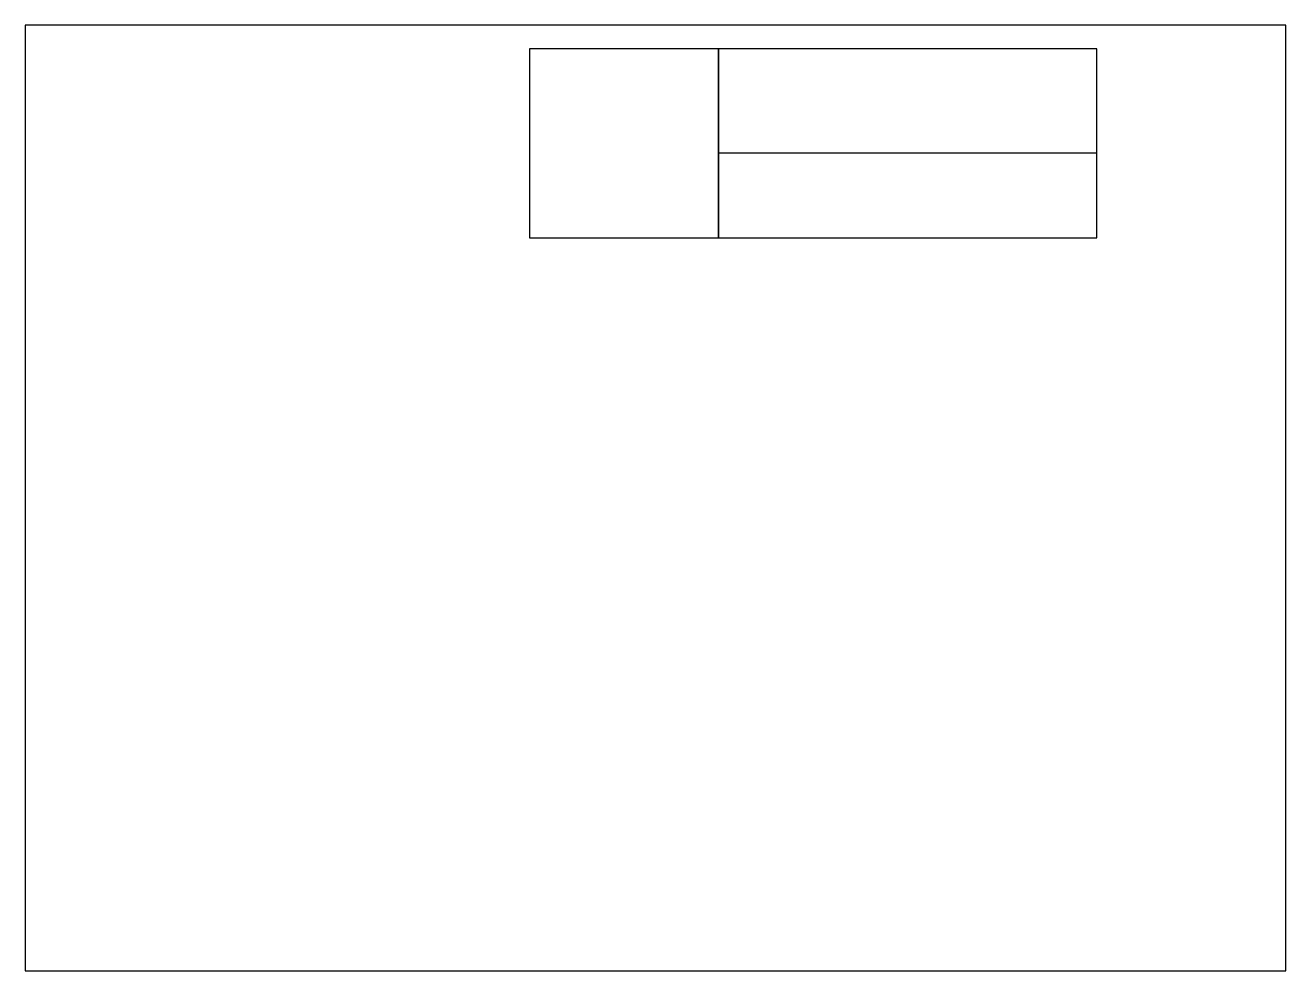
# Model space of a CAD drawing. Header units: millimetres. Extents: x 0 to 4000, y 0 to 3000.
import ezdxf

# ---------------------------------------------------------------- set-up
doc = ezdxf.new("R2010")
doc.units = ezdxf.units.MM
for name, color, linetype in [('JANELAS', 7, 'Continuous'), ('MOVEIS_AEREO_2_PORTAS', 7, 'Continuous'), ('MOVEIS_BALCAO_2_PORTAS', 7, 'Continuous'), ('MOVEIS_GAVETEIRO_3_GAVETAS', 7, 'Continuous'), ('PAREDES', 7, 'Continuous'), ('PORTAS', 7, 'Continuous')]:
    doc.layers.add(name, color=color, linetype=linetype)

msp = doc.modelspace()

# ---------------------------------------------------------------- linework, layer by layer
at = {"layer": 'JANELAS'}
msp.add_line((4000, 900), (4000, 2100), dxfattribs=at)
at = {"layer": 'MOVEIS_AEREO_2_PORTAS'}
msp.add_lwpolyline([(2200, 2595), (3400, 2595), (3400, 2925), (2200, 2925)], close=True, dxfattribs=at)
at = {"layer": 'MOVEIS_BALCAO_2_PORTAS'}
msp.add_lwpolyline([(2200, 2325), (3400, 2325), (3400, 2925), (2200, 2925)], close=True, dxfattribs=at)
at = {"layer": 'MOVEIS_GAVETEIRO_3_GAVETAS'}
msp.add_lwpolyline([(1600, 2325), (2200, 2325), (2200, 2925), (1600, 2925)], close=True, dxfattribs=at)
at = {"layer": 'PAREDES'}
msp.add_lwpolyline([(0, 0), (4000, 0), (4000, 3000), (0, 3000)], close=True, dxfattribs=at)
at = {"layer": 'PORTAS'}
msp.add_line((500, 0), (1300, 0), dxfattribs=at)

doc.saveas('drawing.dxf')
